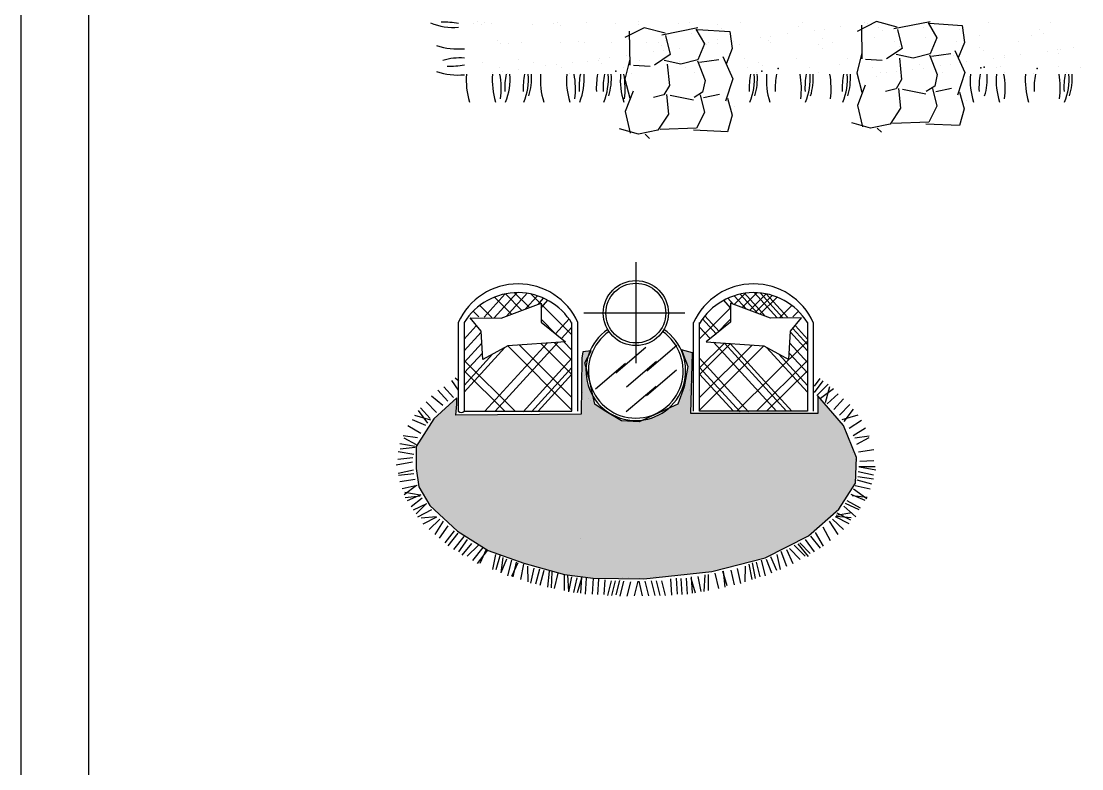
# Model space of a CAD drawing. Header units: inches. Extents: x 10.1 to 52.6, y 12.1 to 36.9.
# Drawn here: x 10.12 to 15.44, y 15.82 to 19.57 of the extents above; entities that cross this region are included whole.
import ezdxf

# ---------------------------------------------------------------- set-up
doc = ezdxf.new("R2010")
doc.units = ezdxf.units.IN
doc.header["$MEASUREMENT"] = 0
for name, color, linetype in [('02', 2, 'Continuous'), ('8', 8, 'Continuous'), ('kadrbm', 4, 'Continuous')]:
    doc.layers.add(name, color=color, linetype=linetype)

# ---------------------------------------------------------------- blocks, each defined once
blk = doc.blocks.new('kadrbm')
at = {"layer": 'kadrbm', "color": 4}
blk.add_lwpolyline([(0, 0), (0, 24.7972), (21, 24.7972), (21, 0), (0, 0)], close=True, dxfattribs=at)
blk.add_lwpolyline([(20.6631, 0.3257), (20.6631, 24.4603), (0.3369, 24.4603), (0.3369, 0.3257), (20.6631, 0.3257)], dxfattribs=at)

msp = doc.modelspace()

# ---------------------------------------------------------------- hatches: boundary and pattern name
at = {"layer": '8'}
h = msp.add_hatch(dxfattribs=at)
h.set_pattern_fill('SWAMP', color=256, scale=0.044, style=0)
h.set_pattern_definition([(0, (-28.75292, -17.29536), (0.022, 0.038105118), [0.0055, -0.0385]), (90, (-28.75017, -17.295359), (-0.022, 0.038105118), [0.00275, -0.073460235]), (90, (-28.749482, -17.295359), (-0.022, 0.038105118), [0.0022, -0.074010235]), (90, (-28.750857, -17.295359), (-0.022, 0.038105118), [0.0022, -0.074010235]), (60, (-28.748794, -17.29536), (-0.022, 0.038105118), [0.00176, -0.04224]), (120, (-28.751544, -17.29536), (-0.044, 2e-11), [0.00176, -0.04224])])
h.paths.add_polyline_path([(13.4782, 17.6), (13.4874, 17.9045), (13.432, 17.9184), (13.4643, 17.8353), (13.4458, 17.7338), (13.4135, 17.6461), (13.3665, 17.6249, -0.145374), (13.2368, 17.5663), (13.2195, 17.5585), (13.1317, 17.5631), (13.044, 17.6139), (12.9978, 17.6461), (12.9888, 17.685, -0.151942), (12.9534, 17.8293), (12.947, 17.8538), (12.9626, 17.8828, -0.03221), (12.9735, 17.9131), (12.9377, 17.9092), (12.9331, 17.8769), (12.9285, 17.5954), (12.3003, 17.5908), (12.3049, 17.6461), (12.3049, 17.6784), (12.1895, 17.5723), (12.1017, 17.4339), (12.1017, 17.3232), (12.1156, 17.2309), (12.171, 17.1386), (12.3096, 17.0094), (12.462, 16.9125), (12.6421, 16.8479), (12.8454, 16.7925), (12.9885, 16.7741), (13.2426, 16.7695), (13.5844, 16.8064), (13.8523, 16.8756), (14.0694, 16.9863), (14.2218, 17.1201), (14.305, 17.2493), (14.3096, 17.3785), (14.2449, 17.54), (14.1156, 17.6877), (14.1156, 17.6)])

# ---------------------------------------------------------------- linework, layer by layer
at = {"layer": '02'}
for p, q in [((12.3907, 19.5555), (12.3907, 19.5555)), ((12.4087, 19.5642), (12.4087, 19.5642)), ((12.4289, 19.5519), (12.4289, 19.5519)), ((12.4428, 19.5624), (12.4428, 19.5624)), ((12.4803, 19.5566), (12.4803, 19.5566)), ((12.6847, 19.5507), (12.6847, 19.5507)), ((12.7917, 19.5572), (12.7917, 19.5572)), ((12.8089, 19.5608), (12.8089, 19.5608)), ((12.8273, 19.5439), (12.8273, 19.5439)), ((12.9548, 19.5604), (12.9548, 19.5604)), ((13.1032, 19.5578), (13.1032, 19.5578)), ((13.1703, 19.5171), (13.1727, 19.3476)), ((13.2149, 19.5519), (13.2149, 19.5519)), ((13.2165, 19.5637), (13.2165, 19.5637)), ((13.5144, 19.5338), (13.3328, 19.498)), ((13.4146, 19.5583), (13.4146, 19.5583)), ((13.4724, 19.5625), (13.4724, 19.5625)), ((13.6151, 19.5485), (13.6151, 19.5485)), ((13.6335, 19.5316), (13.6335, 19.5316)), ((13.726, 19.5589), (13.726, 19.5589)), ((14.0211, 19.5396), (14.0211, 19.5396)), ((14.0374, 19.5595), (14.0374, 19.5595)), ((14.098, 19.5214), (14.098, 19.5214)), ((14.15, 19.5282), (14.15, 19.5282)), ((14.2313, 19.5389), (14.2313, 19.5389)), ((14.3342, 19.5478), (14.3366, 19.3783)), ((14.3488, 19.56), (14.3488, 19.56)), ((14.3671, 19.5568), (14.3671, 19.5568)), ((14.4192, 19.5636), (14.4192, 19.5636)), ((14.4212, 19.5362), (14.4212, 19.5362)), ((14.4397, 19.5193), (14.4397, 19.5193)), ((14.6783, 19.5645), (14.4967, 19.5287)), ((14.6468, 19.5345), (14.6468, 19.5345)), ((14.6602, 19.5606), (14.6602, 19.5606)), ((14.8273, 19.5274), (14.8273, 19.5274)), ((14.9716, 19.5612), (14.9716, 19.5612)), ((15.2274, 19.5239), (15.2274, 19.5239)), ((15.2831, 19.5617), (15.2831, 19.5617)), ((12.5082, 19.473), (12.5082, 19.473)), ((12.9143, 19.4641), (12.9143, 19.4641)), ((13.3518, 19.47), (13.3518, 19.47)), ((13.4829, 19.5038), (13.4829, 19.5038)), ((13.6135, 19.4733), (13.6135, 19.4733)), ((13.693, 19.468), (13.693, 19.468)), ((13.8288, 19.4859), (13.8288, 19.4859)), ((13.8693, 19.4721), (13.8693, 19.4721)), ((13.8808, 19.4928), (13.8808, 19.4928)), ((13.9621, 19.5035), (13.9621, 19.5035)), ((14.1394, 19.4818), (14.1394, 19.4818)), ((14.4012, 19.4852), (14.4012, 19.4852)), ((14.657, 19.4839), (14.657, 19.4839)), ((14.812, 19.4639), (14.812, 19.4639)), ((14.9271, 19.4937), (14.9271, 19.4937)), ((15.1234, 19.4644), (15.1234, 19.4644)), ((15.1888, 19.497), (15.1888, 19.497)), ((15.2459, 19.507), (15.2459, 19.507)), ((12.5267, 19.4561), (12.5267, 19.4561)), ((12.5641, 19.4581), (12.5641, 19.4581)), ((12.6321, 19.4599), (12.6321, 19.4599)), ((12.8259, 19.4615), (12.8259, 19.4615)), ((12.9435, 19.4605), (12.9435, 19.4605)), ((13.0817, 19.4603), (13.0817, 19.4603)), ((13.255, 19.461), (13.255, 19.461)), ((13.2904, 19.415), (13.2904, 19.415)), ((13.3144, 19.4607), (13.3144, 19.4607)), ((13.3329, 19.4438), (13.3329, 19.4438)), ((13.3425, 19.4219), (13.3425, 19.4219)), ((13.4238, 19.4326), (13.4238, 19.4326)), ((13.5596, 19.4505), (13.5596, 19.4505)), ((13.5664, 19.4616), (13.5664, 19.4616)), ((13.6117, 19.4573), (13.6117, 19.4573)), ((13.7205, 19.4519), (13.7205, 19.4519)), ((13.8778, 19.4622), (13.8778, 19.4622)), ((14.1206, 19.4484), (14.1206, 19.4484)), ((14.1391, 19.4315), (14.1391, 19.4315)), ((14.1892, 19.4627), (14.1892, 19.4627)), ((14.5006, 19.4633), (14.5006, 19.4633)), ((14.5267, 19.4396), (14.5267, 19.4396)), ((14.9268, 19.4362), (14.9268, 19.4362)), ((14.9452, 19.4193), (14.9452, 19.4193)), ((15.2669, 19.4163), (15.2669, 19.4163)), ((15.3189, 19.4232), (15.3189, 19.4232)), ((15.3329, 19.4273), (15.3329, 19.4273)), ((15.4002, 19.4339), (15.4002, 19.4339)), ((12.4352, 19.3592), (12.4352, 19.3592)), ((12.6137, 19.3764), (12.6137, 19.3764)), ((12.691, 19.358), (12.691, 19.358)), ((12.8854, 19.3617), (12.8854, 19.3617)), ((12.9611, 19.3677), (12.9611, 19.3677)), ((13.0138, 19.3729), (13.0138, 19.3729)), ((13.0213, 19.3796), (13.0213, 19.3796)), ((13.0733, 19.3865), (13.0733, 19.3865)), ((13.1546, 19.3972), (13.1546, 19.3972)), ((13.2228, 19.3711), (13.2228, 19.3711)), ((13.4199, 19.3641), (13.4199, 19.3641)), ((13.4787, 19.3698), (13.4787, 19.3698)), ((13.6195, 19.3739), (13.5216, 19.3596)), ((13.7487, 19.3796), (13.7487, 19.3796)), ((13.82, 19.3607), (13.82, 19.3607)), ((14.0105, 19.3829), (14.0105, 19.3829)), ((14.2663, 19.3817), (14.2663, 19.3817)), ((14.4388, 19.3709), (14.3552, 19.3756)), ((14.5364, 19.3914), (14.5364, 19.3914)), ((14.7834, 19.4045), (14.6854, 19.3902)), ((14.7982, 19.3948), (14.7982, 19.3948)), ((14.8619, 19.363), (14.8619, 19.363)), ((14.9977, 19.3809), (14.9977, 19.3809)), ((15.0497, 19.3877), (15.0497, 19.3877)), ((15.054, 19.3935), (15.054, 19.3935)), ((15.131, 19.3984), (15.131, 19.3984)), ((15.3241, 19.4033), (15.3241, 19.4033)), ((12.4829, 19.3087), (12.4829, 19.3087)), ((12.5189, 19.3331), (12.5189, 19.3331)), ((12.535, 19.3156), (12.535, 19.3156)), ((12.5611, 19.3062), (12.5611, 19.3062)), ((12.6163, 19.3263), (12.6163, 19.3263)), ((12.7521, 19.3442), (12.7521, 19.3442)), ((12.8041, 19.351), (12.8041, 19.351)), ((12.8303, 19.3337), (12.8303, 19.3337)), ((12.8725, 19.3068), (12.8725, 19.3068)), ((13.0323, 19.3561), (13.0323, 19.3561)), ((13.1417, 19.3342), (13.1417, 19.3342)), ((13.1839, 19.3074), (13.1839, 19.3074)), ((13.2749, 19.3402), (13.1913, 19.345)), ((13.4532, 19.3348), (13.4532, 19.3348)), ((13.4953, 19.3079), (13.4953, 19.3079)), ((13.7646, 19.3353), (13.7646, 19.3353)), ((13.8067, 19.3085), (13.8067, 19.3085)), ((13.8384, 19.3438), (13.8384, 19.3438)), ((14.076, 19.3359), (14.076, 19.3359)), ((14.1182, 19.3091), (14.1182, 19.3091)), ((14.2261, 19.3518), (14.2261, 19.3518)), ((14.3874, 19.3365), (14.3874, 19.3365)), ((14.4296, 19.3096), (14.4296, 19.3096)), ((14.4593, 19.31), (14.4593, 19.31)), ((14.5114, 19.3169), (14.5114, 19.3169)), ((14.5927, 19.3276), (14.5927, 19.3276)), ((14.6262, 19.3484), (14.6262, 19.3484)), ((14.6446, 19.3315), (14.6446, 19.3315)), ((14.6988, 19.337), (14.6988, 19.337)), ((14.7285, 19.3455), (14.7285, 19.3455)), ((14.741, 19.3102), (14.741, 19.3102)), ((14.7806, 19.3523), (14.7806, 19.3523)), ((15.0102, 19.3376), (15.0102, 19.3376)), ((15.0322, 19.3395), (15.0322, 19.3395)), ((15.0524, 19.3107), (15.0524, 19.3107)), ((15.1951, 19.3043), (15.1951, 19.3043)), ((15.3216, 19.3382), (15.3216, 19.3382)), ((15.3638, 19.3113), (15.3638, 19.3113)), ((15.4324, 19.3361), (15.4324, 19.3361)), ((14.4075, 19.2925), (14.4075, 19.2925)), ((14.9334, 19.301), (14.9334, 19.301)), ((13.6219, 19.1997), (13.5431, 19.183)), ((14.6568, 19.2017), (14.5397, 19.2255)), ((14.7858, 19.2303), (14.707, 19.2136)), ((13.4929, 19.171), (13.3758, 19.1949)), ((14.8597, 19.1682), (14.8597, 19.1682)), ((13.6958, 19.1375), (13.6958, 19.1375)), ((13.2713, 18.9796), (13.2492, 19.0009)), ((14.4351, 19.0102), (14.4131, 19.0316)), ((13.203, 18.3579), (13.203, 17.8523)), ((12.4425, 18.0828), (12.5487, 18.1994)), ((12.4934, 18.0801), (12.6071, 18.2051)), ((12.5495, 18.1998), (12.6323, 18.117)), ((12.554, 18.0879), (12.6582, 18.2024)), ((12.5952, 18.2047), (12.6692, 18.1308)), ((12.6483, 18.123), (12.7094, 18.1902)), ((12.6788, 18.1985), (12.8828, 17.9948)), ((13.7524, 18.2029), (13.6955, 18.1461)), ((13.7577, 18.123), (13.6965, 18.1902)), ((13.8134, 18.1022), (13.726, 18.1982)), ((13.8107, 18.2047), (13.7367, 18.1308)), ((13.8519, 18.0879), (13.7477, 18.2024)), ((13.8564, 18.1998), (13.7736, 18.117)), ((13.9126, 18.0801), (13.7988, 18.2051)), ((13.8872, 18.1918), (13.8018, 18.1065)), ((13.9392, 18.0815), (13.8281, 18.2035)), ((13.9635, 18.0828), (13.8573, 18.1994)), ((12.4204, 18.1414), (12.4811, 18.0807)), ((12.4945, 18.1833), (12.5803, 18.0976)), ((12.7126, 18.147), (12.7408, 18.178)), ((12.7277, 18.1294), (12.7623, 18.1674)), ((13.6782, 18.1294), (13.6436, 18.1674)), ((13.6933, 18.147), (13.6651, 18.178)), ((13.9114, 18.1833), (13.8257, 18.0976)), ((13.9855, 18.1414), (13.9248, 18.0807)), ((12.3871, 18.1121), (12.4151, 18.0842)), ((13.4489, 18.1032), (12.9428, 18.1032)), ((13.6782, 18.1288), (13.5231, 17.9739)), ((13.6205, 18.011), (13.5495, 18.0891)), ((14.0188, 18.1121), (13.9909, 18.0842)), ((12.3128, 18.0558), (12.3128, 17.6104)), ((12.3428, 18.0558), (12.3428, 17.6104)), ((12.3428, 17.9732), (12.4028, 18.0391)), ((12.7277, 18.0723), (12.804, 17.9961)), ((12.8003, 17.9991), (12.8682, 18.0737)), ((12.8301, 17.9751), (12.8828, 18.033)), ((12.8828, 17.6104), (12.8828, 18.0558)), ((12.9128, 17.6104), (12.9128, 18.0558)), ((13.4931, 17.6104), (13.4931, 18.0558)), ((13.5231, 17.6104), (13.5231, 18.0558)), ((13.5758, 17.9751), (13.5231, 18.033)), ((13.6057, 17.9991), (13.5377, 18.0737)), ((13.6782, 18.0723), (13.6019, 17.9961)), ((14.0631, 17.9732), (14.0032, 18.0391)), ((14.0631, 18.0558), (14.0631, 17.6104)), ((14.0931, 18.0558), (14.0931, 17.6104)), ((12.3428, 17.9146), (12.4273, 18.0075)), ((14.0631, 17.9146), (13.9786, 18.0075)), ((14.0631, 17.9453), (13.9904, 18.0252)), ((12.3428, 17.8557), (12.4308, 17.9524)), ((12.3428, 17.7064), (12.547, 17.9308)), ((12.4466, 17.6104), (12.758, 17.9526)), ((12.4983, 17.6104), (12.8133, 17.9566)), ((12.561, 17.9384), (12.8828, 17.617)), ((12.6193, 17.9426), (12.8828, 17.6795)), ((12.7276, 17.9505), (12.8828, 17.7955)), ((12.7943, 17.9553), (12.8828, 17.8669)), ((12.8415, 17.9587), (12.8828, 17.9174)), ((13.6478, 17.9527), (13.5231, 17.8282)), ((13.6783, 17.9505), (13.5231, 17.7955)), ((13.7866, 17.9426), (13.5231, 17.6795)), ((13.8449, 17.9384), (13.5231, 17.617)), ((13.9077, 17.6104), (13.5926, 17.9566)), ((13.9594, 17.6104), (13.6479, 17.9526)), ((13.9851, 17.6104), (13.6755, 17.9507)), ((14.0631, 17.9631), (13.7101, 17.6104)), ((14.0631, 17.7064), (13.859, 17.9308)), ((14.0631, 17.8557), (13.9752, 17.9524)), ((12.3428, 17.8028), (12.4339, 17.9029)), ((12.3428, 17.7406), (12.485, 17.8969)), ((12.6384, 17.6083), (12.8828, 17.8768)), ((13.4645, 17.9086), (13.4645, 17.9086)), ((13.7675, 17.6083), (13.5231, 17.8768)), ((14.0631, 17.7406), (13.921, 17.8969)), ((14.0631, 17.8028), (13.9721, 17.9029)), ((12.3428, 17.8649), (12.5975, 17.6104)), ((12.6801, 17.6083), (12.8828, 17.831)), ((13.4647, 17.8567), (13.4647, 17.8567)), ((13.7258, 17.6083), (13.5231, 17.831)), ((14.0631, 17.8649), (13.8084, 17.6104)), ((12.2796, 17.7657), (12.3131, 17.7168)), ((12.2976, 17.7786), (12.3157, 17.7632)), ((12.3428, 17.8143), (12.5469, 17.6104)), ((12.7135, 17.6104), (12.8828, 17.7965)), ((12.9346, 17.8031), (12.9346, 17.8031)), ((12.9441, 17.7882), (12.9441, 17.7882)), ((13.4677, 17.8108), (13.4677, 17.8108)), ((13.6925, 17.6104), (13.5231, 17.7965)), ((14.0631, 17.8143), (13.859, 17.6104)), ((14.0993, 17.7371), (14.1277, 17.7743)), ((14.0993, 17.7044), (14.1429, 17.7638)), ((12.2109, 17.7162), (12.26, 17.6621)), ((12.2398, 17.7339), (12.2889, 17.6797)), ((13.4425, 17.7222), (13.4425, 17.7222)), ((13.4709, 17.7129), (13.4709, 17.7129)), ((13.4717, 17.7213), (13.4717, 17.7213)), ((13.4767, 17.759), (13.4767, 17.759)), ((14.1101, 17.6899), (14.1671, 17.7463)), ((14.1297, 17.6756), (14.1937, 17.7255)), ((14.1535, 17.6549), (14.1753, 17.7354)), ((12.1519, 17.6581), (12.2035, 17.6039)), ((12.2357, 17.6394), (12.1789, 17.6858)), ((12.9378, 17.7052), (12.9378, 17.7052)), ((12.965, 17.6744), (12.965, 17.6744)), ((12.9744, 17.6658), (12.9744, 17.6658)), ((12.991, 17.6628), (12.991, 17.6628)), ((14.2185, 17.6987), (14.162, 17.6476)), ((14.2443, 17.6729), (14.1953, 17.6188)), ((12.1118, 17.6137), (12.1583, 17.5518)), ((12.1227, 17.6281), (12.1717, 17.5739)), ((12.3428, 17.6104), (12.8828, 17.6104)), ((14.0631, 17.6104), (13.5231, 17.6104)), ((14.2761, 17.6444), (14.2245, 17.5903)), ((14.2934, 17.6214), (14.2469, 17.5595)), ((12.0809, 17.5698), (12.148, 17.5415)), ((12.0938, 17.5905), (12.1738, 17.5673)), ((14.3166, 17.5905), (14.2366, 17.5673)), ((14.3347, 17.5647), (14.2727, 17.5234)), ((12.0602, 17.5389), (12.1247, 17.5002)), ((14.3553, 17.526), (14.2934, 17.4873)), ((12.0195, 17.4482), (12.0969, 17.4354)), ((12.1092, 17.477), (12.037, 17.4873)), ((12.0396, 17.477), (12.1015, 17.4435)), ((14.3011, 17.477), (14.3734, 17.4873)), ((14.3708, 17.477), (14.3089, 17.4435)), ((12.0119, 17.4082), (12.0893, 17.3953)), ((12.0221, 17.4225), (12.0969, 17.4302)), ((14.2872, 17.4039), (14.2872, 17.4039)), ((14.3966, 17.4177), (14.3192, 17.4049)), ((12.083, 17.3548), (12.0022, 17.34)), ((12.0106, 17.371), (12.0855, 17.3787)), ((14.3028, 17.3712), (14.3028, 17.3712)), ((14.3269, 17.361), (14.3966, 17.3636)), ((12.0117, 17.3007), (12.0875, 17.3172)), ((12.0133, 17.2909), (12.0908, 17.2991)), ((14.3184, 17.3087), (14.3942, 17.2923)), ((14.4032, 17.3327), (14.3218, 17.3327)), ((14.3255, 17.3319), (14.4062, 17.3171)), ((12.0199, 17.2579), (12.0974, 17.2695)), ((12.1073, 17.2382), (12.0314, 17.2217)), ((12.0413, 17.1937), (12.104, 17.2398)), ((14.3031, 17.2382), (14.3789, 17.2217)), ((14.3872, 17.2448), (14.313, 17.2645)), ((14.3954, 17.2695), (14.3163, 17.281)), ((12.0443, 17.2042), (12.1217, 17.1913)), ((12.0469, 17.1785), (12.1217, 17.1862)), ((12.0578, 17.1625), (12.127, 17.1937)), ((14.3525, 17.1625), (14.2833, 17.1937)), ((14.3635, 17.1785), (14.2886, 17.1862)), ((14.3608, 17.1707), (14.2949, 17.2201)), ((12.132, 17.174), (12.0759, 17.1312)), ((12.0875, 17.1164), (12.1551, 17.1476)), ((12.1023, 17.0966), (12.1534, 17.1476)), ((14.2454, 17.1345), (14.3064, 17.0818)), ((14.3229, 17.1164), (14.2553, 17.1476)), ((14.3295, 17.1246), (14.2635, 17.1608)), ((12.1106, 17.0818), (12.1798, 17.118)), ((12.127, 17.0755), (12.2019, 17.0833)), ((12.1369, 17.0456), (12.2061, 17.0818)), ((14.2734, 17.0456), (14.2042, 17.0818)), ((14.2859, 17.1013), (14.2085, 17.0884)), ((14.2833, 17.0755), (14.2085, 17.0833)), ((14.2817, 17.0637), (14.2125, 17.0999)), ((12.221, 17.0686), (12.1666, 17.0176)), ((12.2375, 17.0587), (12.1946, 16.9929)), ((12.2608, 17.0364), (12.2163, 16.9738)), ((14.1413, 17.0315), (14.1776, 16.9623)), ((14.1729, 17.0587), (14.2158, 16.9929)), ((14.1894, 17.0686), (14.2438, 17.0176)), ((12.2466, 16.9503), (12.2947, 17.0107)), ((12.2618, 16.935), (12.3129, 16.9992)), ((12.2905, 16.9179), (12.3416, 16.9821)), ((12.358, 16.9673), (12.3135, 16.9063)), ((12.9233, 16.9722), (12.9233, 16.9722)), ((14.0523, 16.9673), (14.0968, 16.9063)), ((14.1298, 16.9245), (14.0803, 16.9837)), ((14.1446, 16.9343), (14.1034, 17.0018)), ((12.3321, 16.8882), (12.3815, 16.9475)), ((12.4141, 16.9393), (12.358, 16.8833)), ((12.3859, 16.8626), (12.437, 16.9268)), ((12.4088, 16.8473), (12.4599, 16.9115)), ((12.452, 16.9179), (12.4207, 16.8471)), ((13.9584, 16.9179), (13.9897, 16.8471)), ((13.9732, 16.9228), (14.0276, 16.8668)), ((13.9963, 16.9393), (14.0523, 16.8833)), ((14.0684, 16.8817), (14.0173, 16.9459)), ((14.077, 16.8965), (14.0259, 16.9508)), ((12.5002, 16.8915), (12.4837, 16.8174)), ((12.5232, 16.8899), (12.5018, 16.8158)), ((12.536, 16.8767), (12.5261, 16.7993)), ((12.5542, 16.8685), (12.5261, 16.7993)), ((12.5789, 16.8635), (12.5591, 16.7845)), ((13.8315, 16.8635), (13.8513, 16.7845)), ((13.8562, 16.8685), (13.8842, 16.7993)), ((13.9106, 16.8125), (13.8793, 16.88)), ((13.9102, 16.8915), (13.9267, 16.8174)), ((13.9304, 16.908), (13.9584, 16.8339)), ((12.6118, 16.8504), (12.5805, 16.7812)), ((12.6038, 16.8532), (12.5857, 16.7808)), ((12.6399, 16.8438), (12.625, 16.7664)), ((12.6596, 16.8339), (12.6613, 16.7549)), ((12.6916, 16.8243), (12.6751, 16.7486)), ((12.7196, 16.8186), (12.6998, 16.7429)), ((12.742, 16.8125), (12.7223, 16.7368)), ((12.7684, 16.8092), (12.7602, 16.7285)), ((12.7816, 16.8059), (12.7783, 16.7253)), ((13.6384, 16.8105), (13.6599, 16.7364)), ((13.6419, 16.8092), (13.6502, 16.7285)), ((13.6798, 16.8142), (13.6963, 16.7401)), ((13.7112, 16.8224), (13.7276, 16.7467)), ((13.7507, 16.8339), (13.7491, 16.7549)), ((13.7705, 16.8438), (13.7853, 16.7664)), ((13.7868, 16.8499), (13.8016, 16.7725)), ((13.8066, 16.8532), (13.8247, 16.7808)), ((12.8113, 16.7977), (12.7931, 16.722)), ((12.8442, 16.7911), (12.8442, 16.7121)), ((12.8607, 16.7895), (12.8657, 16.7071)), ((12.8814, 16.7795), (12.8649, 16.7055)), ((12.9079, 16.7755), (12.8914, 16.7014)), ((12.9309, 16.7738), (12.9095, 16.6997)), ((12.9299, 16.7796), (12.925, 16.6989)), ((12.9544, 16.7735), (12.9494, 16.6928)), ((12.989, 16.7735), (12.9841, 16.6928)), ((13.0154, 16.7683), (13.0106, 16.6908)), ((13.031, 16.7734), (13.031, 16.7734)), ((13.0478, 16.7656), (13.0432, 16.6908)), ((13.0787, 16.7595), (13.0606, 16.6871)), ((13.0991, 16.7595), (13.081, 16.6871)), ((13.1215, 16.7616), (13.1034, 16.6891)), ((13.1412, 16.7579), (13.1231, 16.6838)), ((13.1366, 16.7791), (13.1366, 16.7791)), ((13.1766, 16.7554), (13.1585, 16.683)), ((13.1682, 16.7783), (13.1682, 16.7783)), ((13.2133, 16.7575), (13.1951, 16.685)), ((13.2175, 16.7575), (13.2356, 16.685)), ((13.2234, 16.7727), (13.2234, 16.7727)), ((13.248, 16.7575), (13.2662, 16.685)), ((13.2807, 16.7595), (13.2988, 16.6871)), ((13.3012, 16.78), (13.3012, 16.78)), ((13.3051, 16.7595), (13.3233, 16.6871)), ((13.3316, 16.7595), (13.3498, 16.6871)), ((13.3765, 16.7694), (13.3814, 16.6887)), ((13.405, 16.7735), (13.41, 16.6928)), ((13.4295, 16.7714), (13.4344, 16.6908)), ((13.456, 16.7735), (13.4609, 16.6928)), ((13.4794, 16.7738), (13.5009, 16.6997)), ((13.4804, 16.7796), (13.4854, 16.6989)), ((13.5134, 16.7812), (13.5299, 16.7071)), ((13.5497, 16.7895), (13.5447, 16.7071)), ((13.5661, 16.7911), (13.5661, 16.7121)), ((13.5991, 16.7977), (13.6172, 16.722))]:
    msp.add_line(p, q, dxfattribs=at)
at = {"layer": '02', "extrusion": (0, 0, -1)}
for points in [[(-13.3495, 19.5076), (-13.2454, 19.5348), (-13.1488, 19.4861)], [(-14.5134, 19.5382), (-14.4093, 19.5655), (-14.3127, 19.5167)], [(-13.1727, 19.3763), (-13.1473, 19.2771), (-13.1727, 19.1806)], [(-14.3366, 19.4069), (-14.3112, 19.3077), (-14.3366, 19.2112)], [(-13.1894, 19.2164), (-13.1505, 19.1142), (-13.1751, 19.0063)], [(-14.3533, 19.247), (-14.3144, 19.1448), (-14.339, 19.037)]]:
    msp.add_lwpolyline(points, dxfattribs=at)
at = {"layer": '02'}
for points in [[(13.5048, 19.528), (13.548, 19.4542), (13.5148, 19.3738), (13.4291, 19.3513), (13.3447, 19.3705)], [(13.512, 19.5267), (13.6749, 19.516), (13.6866, 19.43), (13.6554, 19.3524)], [(14.5153, 19.526), (14.5385, 19.4305), (14.4603, 19.378)], [(14.6687, 19.5586), (14.7119, 19.4848), (14.6787, 19.4044), (14.593, 19.3819), (14.5086, 19.4011)], [(14.6759, 19.5573), (14.8388, 19.5466), (14.8505, 19.4606), (14.8192, 19.3831)], [(13.3514, 19.4954), (13.3746, 19.3998), (13.2964, 19.3474)], [(14.8025, 19.4213), (14.8528, 19.3097), (14.8169, 19.1969)], [(13.512, 19.3681), (13.5505, 19.2693), (13.5382, 19.2109), (13.4953, 19.1843)], [(13.6386, 19.3906), (13.6889, 19.2791), (13.653, 19.1663)], [(14.5248, 19.3828), (14.5357, 19.2758), (14.5079, 19.2281), (14.4555, 19.2157)], [(14.6759, 19.3987), (14.7144, 19.2999), (14.7021, 19.2416), (14.6592, 19.2149)], [(13.3609, 19.3522), (13.3718, 19.2451), (13.344, 19.1975), (13.2916, 19.1851)], [(13.3562, 19.1994), (13.3665, 19.1011), (13.3141, 19.0208), (13.2166, 19.0008), (13.122, 19.0276)], [(13.5263, 19.1986), (13.5483, 19.1099), (13.5079, 19.0311), (13.3256, 19.0244)], [(14.5201, 19.2301), (14.5304, 19.1317), (14.478, 19.0515), (14.3805, 19.0315), (14.2859, 19.0582)], [(14.6902, 19.2293), (14.7122, 19.1405), (14.6718, 19.0617), (14.4895, 19.055)], [(14.8264, 19.2112), (14.8493, 19.1273), (14.8262, 19.0437), (14.6568, 19.0513)], [(13.6625, 19.1806), (13.6854, 19.0966), (13.6623, 19.013), (13.4929, 19.0207)], [(13.1027, 17.8042), (13.2532, 17.9324)], [(13.2575, 17.8143), (13.408, 17.9425)], [(13.0014, 17.7232), (13.1519, 17.8515)], [(13.1562, 17.7334), (13.3067, 17.8616)], [(13.256, 17.69), (13.4065, 17.8183)], [(13.1547, 17.6091), (13.3053, 17.7373)]]:
    msp.add_lwpolyline(points, dxfattribs=at)
for points in [[(12.3717, 18.0797), (12.5282, 18.0782), (12.7277, 18.1526), (12.7277, 18.0574), (12.8498, 17.9593), (12.561, 17.9384), (12.4359, 17.87), (12.427, 18.0128)], [(14.0342, 18.0797), (13.8777, 18.0782), (13.6782, 18.1526), (13.6782, 18.0574), (13.5561, 17.9593), (13.8449, 17.9384), (13.97, 17.87), (13.9789, 18.0128)], [(12.3049, 17.6784), (12.1895, 17.5723), (12.1017, 17.4339), (12.1017, 17.3232), (12.1156, 17.2309), (12.171, 17.1386), (12.3096, 17.0094), (12.462, 16.9125), (12.6421, 16.8479), (12.8454, 16.7925), (12.9885, 16.7741), (13.2426, 16.7695), (13.5844, 16.8064), (13.8523, 16.8756), (14.0694, 16.9863), (14.2218, 17.1201), (14.305, 17.2493), (14.3096, 17.3785), (14.2449, 17.54), (14.1156, 17.6877), (14.1156, 17.6), (13.4782, 17.6), (13.4874, 17.9045), (13.432, 17.9184), (13.4643, 17.8353), (13.4458, 17.7338), (13.4135, 17.6461), (13.2195, 17.5585), (13.1317, 17.5631), (13.044, 17.6139), (12.9978, 17.6461), (12.9701, 17.7661), (12.947, 17.8538), (12.9793, 17.9138), (12.9377, 17.9092), (12.9331, 17.8769), (12.9285, 17.5954), (12.3003, 17.5908), (12.3049, 17.6461)]]:
    msp.add_lwpolyline(points, close=True, dxfattribs=at)
for radius in [0.1633, 0.15]:
    msp.add_circle((13.203, 18.1032), radius, dxfattribs=at)
for centre, radius, start, end in [((12.2891, 19.8377), 0.3013, 247.573, 274.7316), ((12.2456, 19.2114), 0.3513, 78.7819, 93.0414), ((12.3125, 19.7866), 0.3584, 252.3384, 274.9729), ((12.3234, 19.0778), 0.3057, 86.2125, 106.8358), ((12.3125, 19.656), 0.3584, 252.3384, 274.9729), ((12.2752, 19.6933), 0.3513, 266.9586, 281.2181), ((12.711, 19.2708), 0.3584, 175.0271, 197.6616), ((12.8416, 19.2708), 0.3584, 175.0271, 197.6616), ((12.1288, 19.2299), 0.3996, 352.4845, 10.3817), ((12.8975, 19.2335), 0.3513, 168.7819, 183.0414), ((12.2713, 19.277), 0.3013, 337.573, 4.7316), ((12.9898, 19.2335), 0.3513, 168.7819, 183.0414), ((12.3635, 19.277), 0.3013, 337.573, 4.7316), ((12.3743, 19.2817), 0.3057, 343.1642, 3.7875), ((13.083, 19.2708), 0.3584, 175.0271, 197.6616), ((13.2136, 19.2708), 0.3584, 175.0271, 197.6616), ((12.5008, 19.2299), 0.3996, 352.4845, 10.3817), ((13.2696, 19.2335), 0.3513, 168.7819, 183.0414), ((12.6433, 19.277), 0.3013, 337.573, 4.7316), ((13.3563, 19.2335), 0.3513, 168.7819, 183.0414), ((13.3904, 19.2335), 0.3513, 168.7819, 183.0414), ((12.7642, 19.277), 0.3013, 337.573, 4.7316), ((12.775, 19.2817), 0.3057, 343.1642, 3.7875), ((13.4837, 19.2708), 0.3584, 175.0271, 197.6616), ((12.75, 19.2299), 0.3996, 352.4845, 10.3817), ((14.1227, 19.2335), 0.3513, 168.7819, 183.0414), ((13.4964, 19.277), 0.3013, 337.573, 4.7316), ((13.5072, 19.2817), 0.3057, 343.1642, 3.7875), ((14.2159, 19.2708), 0.3584, 175.0271, 197.6616), ((14.2532, 19.2335), 0.3513, 168.7819, 183.0414), ((13.6337, 19.2299), 0.3996, 352.4845, 10.3817), ((14.4025, 19.2335), 0.3513, 168.7819, 183.0414), ((13.7762, 19.277), 0.3013, 337.573, 4.7316), ((13.787, 19.2817), 0.3057, 343.1642, 3.7875), ((13.7829, 19.2299), 0.3996, 352.4845, 10.3817), ((14.5891, 19.2335), 0.3513, 168.7819, 183.0414), ((13.9629, 19.277), 0.3013, 337.573, 4.7316), ((13.9737, 19.2817), 0.3057, 343.1642, 3.7875), ((15.2377, 19.2708), 0.3584, 175.0271, 197.6616), ((15.275, 19.2335), 0.3513, 168.7819, 183.0414), ((14.6596, 19.2817), 0.3057, 343.1642, 3.7875), ((15.3683, 19.2708), 0.3584, 175.0271, 197.6616), ((14.6555, 19.2299), 0.3996, 352.4845, 10.3817), ((15.5143, 19.2708), 0.3584, 175.0271, 197.6616), ((15.5516, 19.2335), 0.3513, 168.7819, 183.0414), ((14.9321, 19.2299), 0.3996, 352.4845, 10.3817), ((15.7009, 19.2335), 0.3513, 168.7819, 183.0414), ((15.0746, 19.277), 0.3013, 337.573, 4.7316), ((15.0854, 19.2817), 0.3057, 343.1642, 3.7875), ((12.6128, 17.9208), 0.329, 24.2275, 155.7725), ((13.7931, 17.9208), 0.329, 24.2275, 155.7725), ((12.6115, 17.8901), 0.3156, 30.7283, 148.3457), ((13.7945, 17.8901), 0.3156, 31.6543, 149.2717), ((13.203, 17.814), 0.25, 124.2884, 55.7116), ((13.203, 17.814), 0.2377, 124.3782, 55.6218), ((12.3278, 17.6269), 0.0222, 227.5991, 312.4009)]:
    msp.add_arc(centre, radius, start, end, dxfattribs=at)
for p in [(13.1034, 19.3162), (13.8357, 19.3162), (13.9165, 19.3305), (14.9337, 19.3342), (14.9496, 19.3376), (15.2149, 19.3305)]:
    msp.add_point(p, dxfattribs=at)

# ---------------------------------------------------------------- block references
at = {"layer": 'kadrbm'}
msp.add_blockref('kadrbm', (10.1213, 12.0665), dxfattribs=at)

doc.saveas('drawing.dxf')
